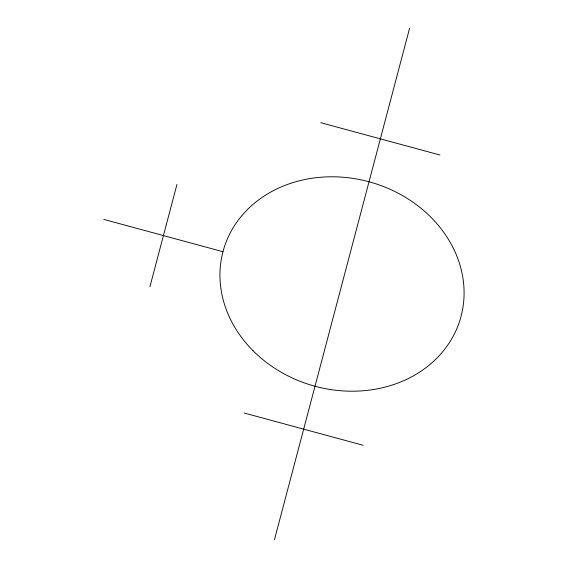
<?xml version="1.0" encoding="UTF-8"?>
<svg xmlns="http://www.w3.org/2000/svg" width="568" height="568" viewBox="0 0 568 568"><rect width="100%" height="100%" fill="white"/><g stroke="black" fill="none" stroke-linecap="round" stroke-linejoin="round"><path stroke-width="0.85" d="M149.931 286.698L176.939 184.458M274.486 539.6L409.549 28.4M320.835 122.716L439.895 155M103.908 219.433L222.961 251.716M244.141 413L363.193 445.284M252.916 350.577A123.362 105.74 16.2 0 0 458.837 323.49A123.362 105.74 16.2 0 0 314.296 177.933A123.362 105.74 16.2 0 0 252.916 350.577"/></g></svg>
